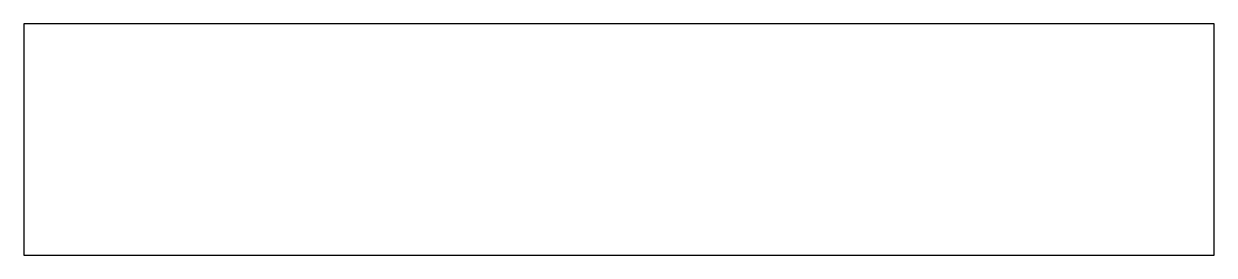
# Model space of a CAD drawing. Header units: millimetres. Extents: x -105 to 75, y 24 to 59.
import ezdxf

# ---------------------------------------------------------------- set-up
doc = ezdxf.new("R2010")
doc.units = ezdxf.units.MM

msp = doc.modelspace()

# ---------------------------------------------------------------- linework, layer by layer
msp.add_lwpolyline([(75.31, 58.61), (-104.69, 58.61), (-104.69, 23.61), (75.31, 23.61)], close=True)

doc.saveas('drawing.dxf')
